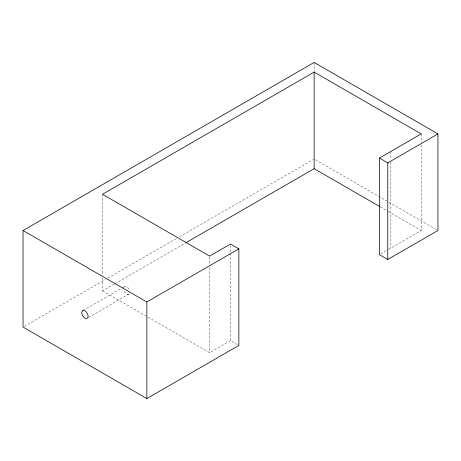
<?xml version="1.0" encoding="UTF-8"?>
<svg xmlns="http://www.w3.org/2000/svg" width="461" height="461" viewBox="0 0 461 461"><rect width="100%" height="100%" fill="white"/><g stroke="black" fill="none" stroke-linecap="round" stroke-linejoin="round"><path stroke-width="0.35" stroke-dasharray="2.31 1.73" d="M123.957 287.174L124.407 286.644A4.437 2.559 60 0 1 129.743 290.914M88.552 317.566L129.593 293.599M24.295 326.371L105.333 279.585M107.822 278.144L177.012 238.199M179.508 236.758L313.526 159.385M102.515 277.989L102.515 290.868L114.345 284.039M114.968 283.682L185.305 243.074M83.199 310.437L121.329 288.419M121.946 288.062L124.407 286.644M102.515 290.868L209.588 352.688L230.5 340.61L238.867 345.439M380.602 253.953L387.839 249.77M388.444 249.424L421.221 230.5L421.221 145.359M315.393 159.742L437.95 230.5M380.135 206.782L387.603 211.092M388.225 211.455L421.221 230.5M421.221 133.909L421.221 142.495M390.859 151.439L390.859 159.31M390.859 162.174L390.859 248.03M314.148 62.437L314.148 71.737M230.5 245.454L230.5 252.605M230.5 253.325L230.5 340.61M209.588 256.812L209.588 264.683M209.588 267.541L209.588 352.688M102.515 194.277L102.515 275.131M129.143 294.13A4.437 2.559 60 0 1 123.807 289.854"/><path stroke-width="0.69" d="M23.05 230.5L314.148 62.437L437.95 133.909L437.95 230.5L387.759 259.48L379.397 254.651L379.397 158.06L421.221 133.909L314.148 72.095L102.515 194.277L209.588 256.097L230.5 244.025L238.867 248.854L238.867 345.439L146.852 398.563L23.05 327.091L23.05 230.5L146.852 301.972L238.867 248.854M185.927 242.711L314.148 168.686L379.512 206.419M379.397 158.06L387.759 162.889L437.95 133.909M387.759 162.889L387.759 259.48M314.148 72.095L314.148 168.686M146.852 301.972L146.852 398.563M82.582 310.789L82.127 311.319A4.437 2.559 60 0 0 83.222 316.557A4.437 2.559 60 0 0 87.319 318.274L87.769 317.744A4.437 2.559 60 0 0 86.68 312.506A4.437 2.559 60 0 0 82.582 310.789"/></g></svg>
